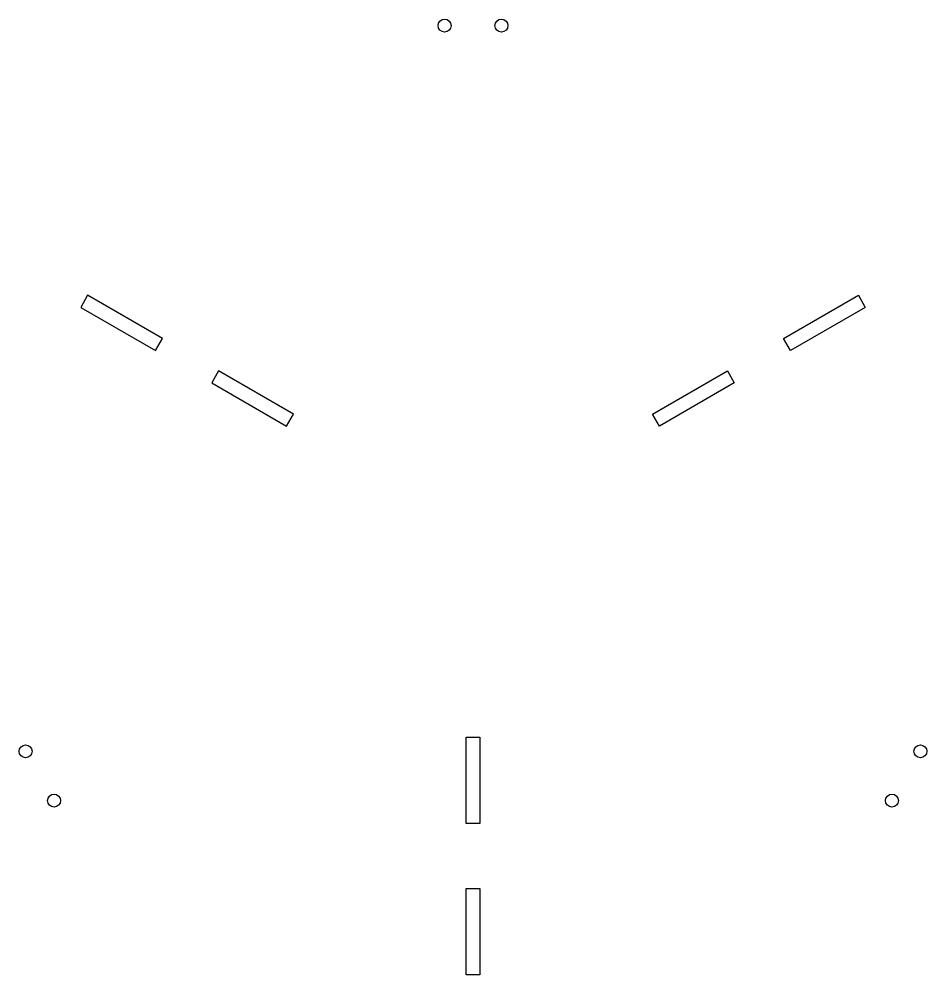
# Model space of a CAD drawing. Extents: x -105 to 105, y -104 to 117.
import ezdxf

# ---------------------------------------------------------------- set-up
doc = ezdxf.new("R2010")
doc.units = 0
doc.layers.get('0').update_dxf_attribs({"linetype": 'continuous'})

# ---------------------------------------------------------------- blocks, each defined once
blk = doc.blocks.new('SKETCH001')
at = {"color": 7}
for points in [[(-73.46, 40.56), (-71.86, 43.34), (-89.18, 53.34), (-90.78, 50.56)], [(73.46, 40.56), (71.86, 43.34), (89.18, 53.34), (90.78, 50.56)], [(-43.15, 23.06), (-41.55, 25.84), (-58.87, 35.84), (-60.47, 33.06)], [(43.15, 23.06), (41.55, 25.84), (58.87, 35.84), (60.47, 33.06)], [(-1.6, -48.9), (1.6, -48.9), (1.6, -68.9), (-1.6, -68.9)], [(-1.6, -83.9), (1.6, -83.9), (1.6, -103.9), (-1.6, -103.9)]]:
    blk.add_lwpolyline(points, close=True, dxfattribs=at)
for centre in [(-6.59, 115.75), (6.59, 115.75), (-103.54, -52.17), (103.54, -52.17), (-96.95, -63.58), (96.95, -63.58)]:
    blk.add_circle(centre, 1.5, dxfattribs=at)

msp = doc.modelspace()

# ---------------------------------------------------------------- block references
at = {"color": 7}
msp.add_blockref('SKETCH001', (0, 0), dxfattribs=at)

doc.saveas('drawing.dxf')
